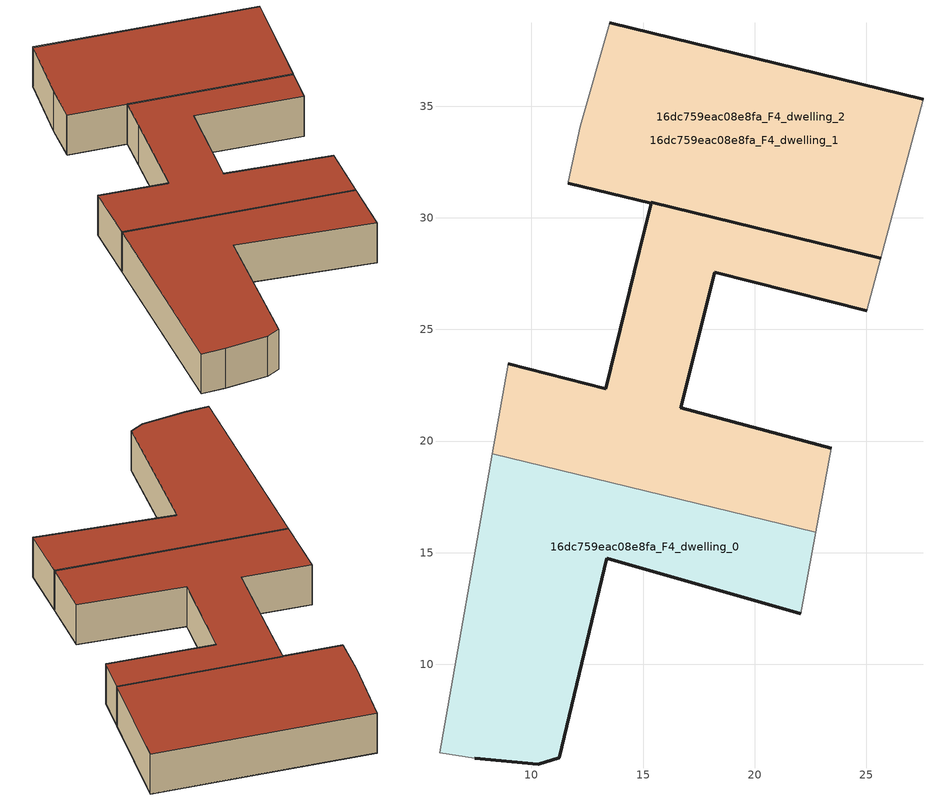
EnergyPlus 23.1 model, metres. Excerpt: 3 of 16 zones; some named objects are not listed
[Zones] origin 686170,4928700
16dc759eac08e8fa_F4_dwelling_0
 floor to 16dc759eac08e8fa_F3_dwelling_0 (EU_floor_Construction): 22.07,12.26 22.73,15.91 8.25,19.44 5.88,6.04 7.46,5.79 10.3,5.53 11.25,5.82 13.37,14.76 z12
 wall outside (EU_wall_Construction): 22.07,12.26 13.37,14.76 11.25,5.82 10.3,5.53 7.46,5.79 z12:15
 wall adiabatic (EU_wall_Construction): 7.46,5.79 5.88,6.04 8.26,19.44 / 22.73,15.91 22.07,12.26 z12:15
 wall to 16dc759eac08e8fa_F4_dwelling_1 (EU_wall_Construction): 8.25,19.44 22.73,15.91 z12:15
 roof outside (EU_roof_Construction): 22.73,15.91 22.07,12.26 13.37,14.76 11.25,5.82 10.3,5.53 7.46,5.79 5.88,6.04 8.26,19.44 z15
16dc759eac08e8fa_F4_dwelling_1
 floor outside (EU_floor_Construction): 22.73,15.91 23.42,19.67 16.7,21.49 18.21,27.55 25.02,25.83 25.65,28.19 15.37,30.7 15.36,30.66 14.84,28.49 13.33,22.35 8.97,23.47 8.25,19.44 z12; 25.65,28.19 27.54,35.3 13.5,38.73 12.19,34.1 11.65,31.61 11.64,31.55 15.36,30.66 15.37,30.7 z12
 wall outside (EU_wall_Construction): 8.97,23.47 13.33,22.35 14.84,28.49 15.36,30.66 15.37,30.7 25.65,28.19 / 25.02,25.83 18.21,27.55 16.7,21.49 23.42,19.67 z12:15
 wall adiabatic (EU_wall_Construction): 23.42,19.67 22.73,15.91 / 8.26,19.44 8.97,23.47 / 25.65,28.19 25.02,25.83 z12:15
 roof outside (EU_roof_Construction): 25.65,28.19 25.02,25.83 18.21,27.55 16.7,21.49 23.42,19.67 22.73,15.91 8.25,19.44 8.97,23.47 13.33,22.35 14.84,28.49 15.36,30.66 15.37,30.7 z15; 27.54,35.3 25.65,28.19 15.37,30.7 15.36,30.66 11.64,31.55 11.65,31.61 12.19,34.1 13.5,38.73 z15
16dc759eac08e8fa_F4_dwelling_2
 floor to 16dc759eac08e8fa_F3_dwelling_2 (EU_floor_Construction): 25.65,28.19 27.54,35.3 13.5,38.73 12.19,34.1 11.65,31.61 11.64,31.55 15.36,30.66 15.37,30.7 z12; 22.73,15.91 23.42,19.67 16.7,21.49 18.21,27.55 25.02,25.83 25.65,28.19 15.37,30.7 15.36,30.66 14.84,28.49 13.33,22.35 8.97,23.47 8.25,19.44 z12
 wall outside (EU_wall_Construction): 13.5,38.73 27.54,35.3 / 25.65,28.19 15.37,30.7 15.36,30.66 11.64,31.55 z12:15
 wall adiabatic (EU_wall_Construction): 11.64,31.55 11.65,31.61 12.19,34.1 13.5,38.73 / 27.54,35.3 25.65,28.19 z12:15
 roof outside (EU_roof_Construction): 25.65,28.19 25.02,25.83 18.21,27.55 16.7,21.49 23.42,19.67 22.73,15.91 8.25,19.44 8.97,23.47 13.33,22.35 14.84,28.49 15.36,30.66 15.37,30.7 z15; 27.54,35.3 25.65,28.19 15.37,30.7 15.36,30.66 11.64,31.55 11.65,31.61 12.19,34.1 13.5,38.73 z15
[Building]
EU S2 Campaign: North Axis=0; Terrain=City; Solar Distribution=FullExterior
[Site:Location]
Bologna: Latitude=44.5; Longitude=11.25; Time Zone=1; Elevation=37
[SizingPeriod:WeatherFileDays]
AnnualSizingPeriod: Begin Month=1; Begin Day of Month=1; End Month=12; End Day of Month=31; Day of Week for Start Day=Monday; Use Weather File Daylight Saving Period=No; Use Weather File Rain and Snow Indicators=No
[MATERIAL]
EU_InternalMass_Material: Roughness=MediumRough; Thickness=0.1; Conductivity=1; Density=1800; Specific Heat=900; Thermal Absorptance=0.9; Solar Absorptance=0.7; Visible Absorptance=0.7
[MATERIAL:NOMASS] Roughness=MediumRough; Thermal Absorptance=0.9; Solar Absorptance=0.7; Visible Absorptance=0.7
Name | Thermal Resistance
EU_wall_NoMass | 0.905828
EU_roof_NoMass | 0.37593
EU_floor_NoMass | 0.67114
[CONSTRUCTION]
EU_wall_Construction: EU_wall_NoMass
EU_roof_Construction: EU_roof_NoMass
EU_floor_Construction: EU_floor_NoMass
EU_InternalMass_Construction: EU_InternalMass_Material
[ZONE] Type=1; Multiplier=1; Ceiling Height=autocalculate; Floor Area=autocalculate; Part of Total Floor Area=Yes
Name | Volume
16dc759eac08e8fa_F4_dwelling_0 | 319.663
16dc759eac08e8fa_F4_dwelling_1; 16dc759eac08e8fa_F4_dwelling_2 | 639.357
[INTERNALMASS] Construction=EU_InternalMass_Construction
Name | Zone or ZoneList | Surface Area
16dc759eac08e8fa_F4_dwelling_0_EU_InternalMass | 16dc759eac08e8fa_F4_dwelling_0 | 141.073
16dc759eac08e8fa_F4_dwelling_1_EU_InternalMass | 16dc759eac08e8fa_F4_dwelling_1 | 142.689
16dc759eac08e8fa_F4_dwelling_2_EU_InternalMass | 16dc759eac08e8fa_F4_dwelling_2 | 142.475
[OTHEREQUIPMENT] Fuel Type=Electricity; Design Level Calculation Method=Watts/Area; Power per Zone Floor Area=1; Fraction Latent=0; Fraction Radiant=0; Fraction Lost=0; Carbon Dioxide Generation Rate=0; EndUse Subcategory=EU_Step8_InternalGains
Name | Zone or ZoneList or Space or SpaceList | Schedule
EU_Step8_InternalGain_16dc759eac08e8fa_F4_dwelling_0_f000 | 16dc759eac08e8fa_F4_dwelling_0 | EU_Step8_GainSchedule_16dc759eac08e8fa_F4_dwelling_0_f000
EU_Step8_InternalGain_16dc759eac08e8fa_F4_dwelling_1_f000 | 16dc759eac08e8fa_F4_dwelling_1 | EU_Step8_GainSchedule_16dc759eac08e8fa_F4_dwelling_1_f000
EU_Step8_InternalGain_16dc759eac08e8fa_F4_dwelling_2_f000 | 16dc759eac08e8fa_F4_dwelling_2 | EU_Step8_GainSchedule_16dc759eac08e8fa_F4_dwelling_2_f000
[ZONEVENTILATION:DESIGNFLOWRATE] Schedule=EU_AlwaysOn; Design Flow Rate Calculation Method=AirChanges/Hour; Air Changes per Hour=0.73129; Ventilation Type=Natural; Fan Pressure Rise=0; Fan Total Efficiency=1; Constant Term Coefficient=1; Temperature Term Coefficient=0; Velocity Term Coefficient=0; Velocity Squared Term Coefficient=0; Minimum Indoor Temperature=-100; Maximum Indoor Temperature=100; Delta Temperature=-100; Minimum Outdoor Temperature=-100; Maximum Outdoor Temperature=100; Maximum Wind Speed=40
Name | Zone or ZoneList or Space or SpaceList
EU_ConstantAir_16dc759eac08e8fa_F4_dwelling_0 | 16dc759eac08e8fa_F4_dwelling_0
EU_ConstantAir_16dc759eac08e8fa_F4_dwelling_1 | 16dc759eac08e8fa_F4_dwelling_1
EU_ConstantAir_16dc759eac08e8fa_F4_dwelling_2 | 16dc759eac08e8fa_F4_dwelling_2
[HVACTEMPLATE:ZONE:IDEALLOADSAIRSYSTEM] System Availability Schedule=EU_AlwaysOn; Maximum Heating Supply Air Temperature=50; Minimum Cooling Supply Air Temperature=13; Maximum Heating Supply Air Humidity Ratio=0.0156; Minimum Cooling Supply Air Humidity Ratio=0.0077; Heating Limit=NoLimit; Cooling Limit=NoLimit; Heating Availability Schedule=EU_AlwaysOn; Cooling Availability Schedule=EU_CoolingOff; Dehumidification Control Type=ConstantSensibleHeatRatio; Cooling Sensible Heat Ratio=0.7; Dehumidification Setpoint=60; Humidification Control Type=None; Humidification Setpoint=30; Outdoor Air Method=None; Outdoor Air Flow Rate per Person=0.00944; Outdoor Air Flow Rate per Zone Floor Area=0; Outdoor Air Flow Rate per Zone=0; Demand Controlled Ventilation Type=None; Outdoor Air Economizer Type=NoEconomizer; Heat Recovery Type=None; Sensible Heat Recovery Effectiveness=0.7; Latent Heat Recovery Effectiveness=0.65
Name | Template Thermostat
16dc759eac08e8fa_F4_dwelling_0 | EU_HeatOnly_16dc759eac08e8fa_F4_dwelling_0
16dc759eac08e8fa_F4_dwelling_1 | EU_HeatOnly_16dc759eac08e8fa_F4_dwelling_1
16dc759eac08e8fa_F4_dwelling_2 | EU_HeatOnly_16dc759eac08e8fa_F4_dwelling_2
[SIZING:ZONE] Zone Cooling Design Supply Air Temperature Input Method=SupplyAirTemperature; Zone Cooling Design Supply Air Temperature=13; Zone Heating Design Supply Air Temperature Input Method=SupplyAirTemperature; Zone Heating Design Supply Air Temperature=50; Zone Cooling Design Supply Air Humidity Ratio=0.008; Zone Heating Design Supply Air Humidity Ratio=0.008; Cooling Design Air Flow Method=DesignDay; Cooling Design Air Flow Rate=0; Cooling Minimum Air Flow per Zone Floor Area=0.000762; Cooling Minimum Air Flow=0; Cooling Minimum Air Flow Fraction=0.2; Heating Design Air Flow Method=DesignDay; Heating Design Air Flow Rate=0; Heating Maximum Air Flow per Zone Floor Area=0.002032; Heating Maximum Air Flow=0.141576; Heating Maximum Air Flow Fraction=0.3; Account for Dedicated Outdoor Air System=No; Dedicated Outdoor Air System Control Strategy=NeutralSupplyAir; Dedicated Outdoor Air Low Setpoint Temperature for Design=autosize; Dedicated Outdoor Air High Setpoint Temperature for Design=autosize; Zone Load Sizing Method=Sensible Load Only No Latent Load; Zone Latent Cooling Design Supply Air Humidity Ratio Input Method=HumidityRatioDifference; Zone Cooling Design Supply Air Humidity Ratio Difference=0.005; Zone Latent Heating Design Supply Air Humidity Ratio Input Method=HumidityRatioDifference; Zone Humidification Design Supply Air Humidity Ratio Difference=0.005
16dc759eac08e8fa_F4_dwelling_0; 16dc759eac08e8fa_F4_dwelling_1; 16dc759eac08e8fa_F4_dwelling_2
[SCHEDULE:CONSTANT]
Name | Hourly Value
EU_AlwaysOn | 1
EU_CoolingOff | 0
[SCHEDULE:FILE] Column Number=1; Rows to Skip at Top=0; Number of Hours of Data=8760; Column Separator=Comma; Interpolate to Timestep=No; Minutes per Item=60; Adjust Schedule for Daylight Savings=Yes
Name | File
EU_Step8_GainSchedule_16dc759eac08e8fa_F4_dwelling_0_f000 | ../../schedules/16dc759eac08e8fa/16dc759eac08e8fa_F4_dwelling_0_f000_gain.csv
EU_Step8_GainSchedule_16dc759eac08e8fa_F4_dwelling_1_f000 | ../../schedules/16dc759eac08e8fa/16dc759eac08e8fa_F4_dwelling_1_f000_gain.csv
EU_Step8_GainSchedule_16dc759eac08e8fa_F4_dwelling_2_f000 | ../../schedules/16dc759eac08e8fa/16dc759eac08e8fa_F4_dwelling_2_f000_gain.csv
